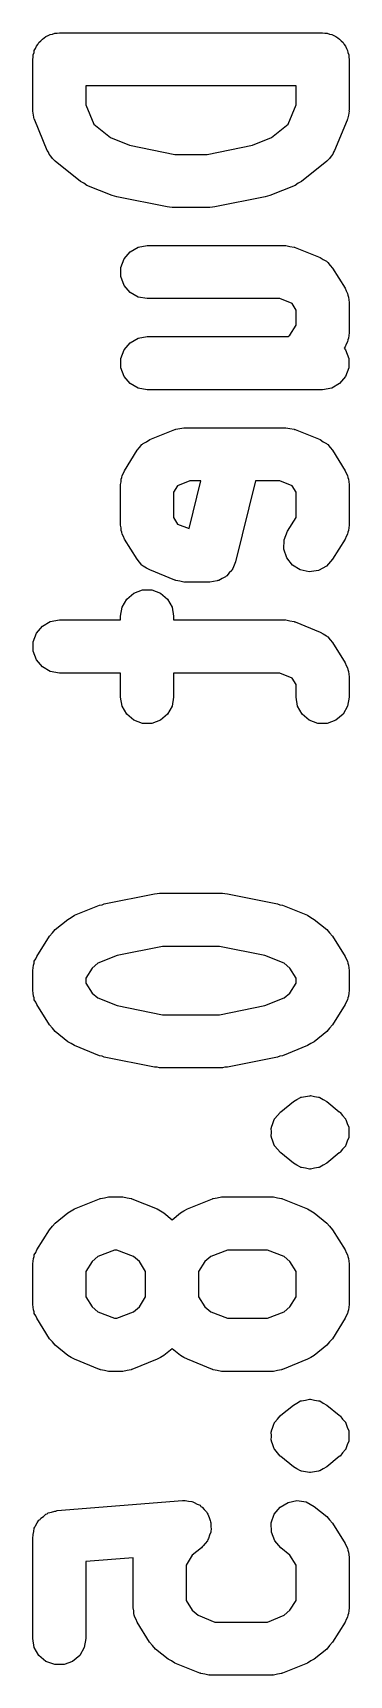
# Model space of a CAD drawing. Extents: x 10 to 287, y -200 to -10.
# Drawn here: x 177.36 to 178.85, y -129.83 to -122.11 of the extents above; entities that cross this region are included whole.
import ezdxf

# ---------------------------------------------------------------- set-up
doc = ezdxf.new("R2010")
doc.units = 0
doc.header["$MEASUREMENT"] = 0
doc.layers.add('BLACK', color=7, linetype='CONTINUOUS')

msp = doc.modelspace()

# ---------------------------------------------------------------- linework, layer by layer
at = {"layer": 'Black'}
for p, q in [((177.373, -122.168), (177.38, -122.16)), ((177.38, -122.16), (177.385, -122.15)), ((177.385, -122.15), (177.394, -122.143)), ((177.394, -122.143), (177.401, -122.135)), ((177.401, -122.135), (177.41, -122.129)), ((177.41, -122.129), (177.418, -122.122)), ((177.418, -122.122), (177.429, -122.118)), ((177.429, -122.118), (177.438, -122.113)), ((177.438, -122.113), (177.449, -122.111)), ((177.449, -122.111), (177.459, -122.107)), ((177.459, -122.107), (177.47, -122.107)), ((177.47, -122.107), (177.481, -122.105)), ((177.481, -122.105), (178.721, -122.105)), ((178.721, -122.105), (178.732, -122.107)), ((178.732, -122.107), (178.743, -122.107)), ((178.743, -122.107), (178.753, -122.111)), ((178.753, -122.111), (178.764, -122.113)), ((178.764, -122.113), (178.773, -122.118)), ((178.773, -122.118), (178.783, -122.122)), ((178.783, -122.122), (178.792, -122.129)), ((178.792, -122.129), (178.801, -122.135)), ((178.801, -122.135), (178.808, -122.143)), ((178.808, -122.143), (178.817, -122.15)), ((178.817, -122.15), (178.822, -122.16)), ((178.822, -122.16), (178.829, -122.168)), ((177.356, -122.23), (177.358, -122.22)), ((177.356, -122.469), (177.356, -122.23)), ((177.358, -122.209), (177.362, -122.198)), ((177.358, -122.22), (177.358, -122.209)), ((177.362, -122.198), (177.363, -122.188)), ((177.363, -122.188), (177.369, -122.178)), ((177.369, -122.178), (177.373, -122.168)), ((178.829, -122.168), (178.833, -122.178)), ((178.833, -122.178), (178.838, -122.188)), ((178.838, -122.188), (178.84, -122.198)), ((178.84, -122.198), (178.844, -122.209)), ((178.844, -122.209), (178.844, -122.22)), ((178.844, -122.22), (178.846, -122.23)), ((178.846, -122.23), (178.846, -122.469)), ((177.606, -122.355), (177.606, -122.444)), ((178.596, -122.355), (177.606, -122.355)), ((178.596, -122.444), (178.596, -122.355)), ((177.356, -122.471), (177.356, -122.469)), ((177.356, -122.474), (177.356, -122.471)), ((177.606, -122.444), (177.643, -122.534)), ((178.559, -122.534), (178.596, -122.444)), ((178.846, -122.469), (178.845, -122.471)), ((178.845, -122.471), (178.846, -122.474)), ((177.36, -122.493), (177.356, -122.474)), ((177.363, -122.511), (177.36, -122.493)), ((177.365, -122.514), (177.363, -122.511)), ((177.365, -122.516), (177.365, -122.514)), ((177.424, -122.659), (177.365, -122.516)), ((177.643, -122.534), (177.722, -122.598)), ((178.48, -122.598), (178.559, -122.534)), ((178.836, -122.516), (178.777, -122.659)), ((178.837, -122.514), (178.836, -122.516)), ((178.838, -122.511), (178.837, -122.514)), ((178.842, -122.493), (178.838, -122.511)), ((178.846, -122.474), (178.842, -122.493)), ((177.722, -122.598), (177.812, -122.634)), ((178.39, -122.634), (178.48, -122.598)), ((177.43, -122.667), (177.424, -122.659)), ((177.433, -122.676), (177.43, -122.667)), ((177.441, -122.685), (177.433, -122.676)), ((177.448, -122.696), (177.441, -122.685)), ((177.455, -122.702), (177.448, -122.696)), ((177.462, -122.709), (177.455, -122.702)), ((177.812, -122.634), (178.025, -122.677)), ((178.025, -122.677), (178.177, -122.677)), ((178.177, -122.677), (178.39, -122.634)), ((178.747, -122.702), (178.74, -122.709)), ((178.754, -122.696), (178.747, -122.702)), ((178.761, -122.685), (178.754, -122.696)), ((178.769, -122.676), (178.761, -122.685)), ((178.772, -122.667), (178.769, -122.676)), ((178.777, -122.659), (178.772, -122.667)), ((177.58, -122.804), (177.462, -122.709)), ((178.74, -122.709), (178.622, -122.804)), ((177.596, -122.813), (177.58, -122.804)), ((177.611, -122.823), (177.596, -122.813)), ((177.729, -122.87), (177.611, -122.823)), ((178.591, -122.823), (178.472, -122.87)), ((178.606, -122.813), (178.591, -122.823)), ((178.622, -122.804), (178.606, -122.813)), ((177.741, -122.873), (177.729, -122.87)), ((177.751, -122.877), (177.741, -122.873)), ((177.988, -122.924), (177.751, -122.877)), ((178, -122.925), (177.988, -122.924)), ((178.012, -122.927), (178, -122.925)), ((178.19, -122.927), (178.012, -122.927)), ((178.202, -122.925), (178.19, -122.927)), ((178.214, -122.924), (178.202, -122.925)), ((178.45, -122.877), (178.214, -122.924)), ((178.461, -122.873), (178.45, -122.877)), ((178.472, -122.87), (178.461, -122.873)), ((177.771, -123.209), (177.786, -123.168)), ((177.786, -123.168), (177.814, -123.135)), ((177.814, -123.135), (177.852, -123.113)), ((177.852, -123.113), (177.894, -123.105)), ((177.894, -123.105), (178.544, -123.105)), ((178.544, -123.105), (178.546, -123.106)), ((178.546, -123.106), (178.548, -123.106)), ((178.548, -123.106), (178.567, -123.11)), ((178.567, -123.11), (178.587, -123.113)), ((178.587, -123.113), (178.588, -123.114)), ((178.588, -123.114), (178.591, -123.115)), ((178.591, -123.115), (178.709, -123.162)), ((178.709, -123.162), (178.724, -123.172)), ((177.771, -123.252), (177.771, -123.209)), ((178.724, -123.172), (178.739, -123.18)), ((178.739, -123.18), (178.742, -123.183)), ((178.742, -123.183), (178.745, -123.185)), ((178.745, -123.185), (178.756, -123.199)), ((178.756, -123.199), (178.768, -123.212)), ((178.768, -123.212), (178.827, -123.307)), ((177.786, -123.293), (177.771, -123.252)), ((177.814, -123.326), (177.786, -123.293)), ((178.827, -123.307), (178.832, -123.319)), ((178.832, -123.319), (178.838, -123.331)), ((177.852, -123.348), (177.814, -123.326)), ((177.894, -123.355), (177.852, -123.348)), ((178.52, -123.355), (177.894, -123.355)), ((178.577, -123.379), (178.52, -123.355)), ((178.596, -123.409), (178.577, -123.379)), ((178.838, -123.331), (178.84, -123.339)), ((178.84, -123.339), (178.843, -123.348)), ((178.843, -123.348), (178.844, -123.361)), ((178.844, -123.361), (178.846, -123.373)), ((178.846, -123.373), (178.846, -123.516)), ((178.596, -123.481), (178.596, -123.409)), ((177.814, -123.563), (177.852, -123.542)), ((177.852, -123.542), (177.894, -123.534)), ((177.894, -123.534), (178.559, -123.534)), ((178.559, -123.534), (178.567, -123.527)), ((178.567, -123.527), (178.596, -123.481)), ((178.84, -123.55), (178.838, -123.559)), ((178.843, -123.542), (178.84, -123.55)), ((178.844, -123.529), (178.843, -123.542)), ((178.846, -123.516), (178.844, -123.529)), ((177.771, -123.637), (177.786, -123.597)), ((177.786, -123.597), (177.814, -123.563)), ((178.827, -123.582), (178.823, -123.589)), ((178.823, -123.589), (178.829, -123.597)), ((178.832, -123.57), (178.827, -123.582)), ((178.829, -123.597), (178.844, -123.637)), ((178.838, -123.559), (178.832, -123.57)), ((177.771, -123.681), (177.771, -123.637)), ((177.786, -123.722), (177.771, -123.681)), ((178.844, -123.681), (178.829, -123.722)), ((178.844, -123.637), (178.844, -123.681)), ((177.814, -123.755), (177.786, -123.722)), ((177.852, -123.777), (177.814, -123.755)), ((177.894, -123.784), (177.852, -123.777)), ((178.721, -123.784), (177.894, -123.784)), ((178.764, -123.777), (178.721, -123.784)), ((178.801, -123.755), (178.764, -123.777)), ((178.829, -123.722), (178.801, -123.755)), ((177.907, -124.019), (178.025, -123.972)), ((178.025, -123.972), (178.027, -123.971)), ((178.027, -123.971), (178.029, -123.97)), ((178.029, -123.97), (178.048, -123.967)), ((178.048, -123.967), (178.067, -123.963)), ((178.067, -123.963), (178.069, -123.963)), ((178.069, -123.963), (178.071, -123.963)), ((178.071, -123.963), (178.544, -123.963)), ((178.544, -123.963), (178.546, -123.963)), ((178.546, -123.963), (178.548, -123.963)), ((178.548, -123.963), (178.567, -123.967)), ((178.567, -123.967), (178.587, -123.97)), ((178.587, -123.97), (178.588, -123.971)), ((178.588, -123.971), (178.591, -123.972)), ((178.591, -123.972), (178.709, -124.019)), ((177.788, -124.165), (177.847, -124.069)), ((177.847, -124.069), (177.859, -124.056)), ((177.859, -124.056), (177.87, -124.042)), ((177.87, -124.042), (177.873, -124.04)), ((177.873, -124.04), (177.876, -124.037)), ((177.876, -124.037), (177.892, -124.029)), ((177.892, -124.029), (177.907, -124.019)), ((178.709, -124.019), (178.724, -124.029)), ((178.724, -124.029), (178.739, -124.037)), ((178.739, -124.037), (178.742, -124.04)), ((178.742, -124.04), (178.745, -124.042)), ((178.745, -124.042), (178.756, -124.056)), ((178.756, -124.056), (178.768, -124.069)), ((178.768, -124.069), (178.827, -124.165)), ((177.783, -124.177), (177.788, -124.165)), ((178.827, -124.165), (178.832, -124.177)), ((177.769, -124.23), (177.772, -124.218)), ((177.769, -124.421), (177.769, -124.23)), ((177.772, -124.205), (177.775, -124.197)), ((177.772, -124.218), (177.772, -124.205)), ((177.775, -124.197), (177.777, -124.188)), ((177.777, -124.188), (177.783, -124.177)), ((178.038, -124.236), (178.019, -124.266)), ((178.096, -124.213), (178.038, -124.236)), ((178.092, -124.437), (178.148, -124.213)), ((178.148, -124.213), (178.096, -124.213)), ((178.405, -124.213), (178.311, -124.594)), ((178.52, -124.213), (178.405, -124.213)), ((178.577, -124.236), (178.52, -124.213)), ((178.596, -124.266), (178.577, -124.236)), ((178.832, -124.177), (178.838, -124.188)), ((178.838, -124.188), (178.84, -124.197)), ((178.84, -124.197), (178.843, -124.205)), ((178.843, -124.205), (178.844, -124.218)), ((178.844, -124.218), (178.846, -124.23)), ((178.846, -124.23), (178.846, -124.421)), ((178.019, -124.266), (178.019, -124.385)), ((178.596, -124.385), (178.596, -124.266)), ((178.019, -124.385), (178.038, -124.416)), ((178.556, -124.45), (178.596, -124.385)), ((177.772, -124.434), (177.769, -124.421)), ((177.772, -124.447), (177.772, -124.434)), ((177.775, -124.455), (177.772, -124.447)), ((177.777, -124.464), (177.775, -124.455)), ((177.783, -124.475), (177.777, -124.464)), ((177.788, -124.487), (177.783, -124.475)), ((178.038, -124.416), (178.092, -124.437)), ((178.54, -124.491), (178.556, -124.45)), ((178.832, -124.475), (178.827, -124.487)), ((178.838, -124.464), (178.832, -124.475)), ((178.84, -124.455), (178.838, -124.464)), ((178.843, -124.447), (178.84, -124.455)), ((178.844, -124.434), (178.843, -124.447)), ((178.846, -124.421), (178.844, -124.434)), ((177.847, -124.582), (177.788, -124.487)), ((178.538, -124.534), (178.54, -124.491)), ((178.552, -124.575), (178.538, -124.534)), ((178.827, -124.487), (178.768, -124.582)), ((177.859, -124.595), (177.847, -124.582)), ((177.87, -124.609), (177.859, -124.595)), ((177.873, -124.611), (177.87, -124.609)), ((177.876, -124.614), (177.873, -124.611)), ((177.892, -124.623), (177.876, -124.614)), ((177.907, -124.632), (177.892, -124.623)), ((178.025, -124.68), (177.907, -124.632)), ((178.293, -124.634), (178.281, -124.646)), ((178.295, -124.63), (178.293, -124.634)), ((178.298, -124.626), (178.295, -124.63)), ((178.304, -124.61), (178.298, -124.626)), ((178.311, -124.594), (178.304, -124.61)), ((178.579, -124.609), (178.552, -124.575)), ((178.615, -124.632), (178.579, -124.609)), ((178.658, -124.641), (178.615, -124.632)), ((178.701, -124.635), (178.658, -124.641)), ((178.739, -124.614), (178.701, -124.635)), ((178.768, -124.582), (178.739, -124.614)), ((178.027, -124.68), (178.025, -124.68)), ((178.029, -124.681), (178.027, -124.68)), ((178.048, -124.685), (178.029, -124.681)), ((178.067, -124.689), (178.048, -124.685)), ((178.069, -124.688), (178.067, -124.689)), ((178.071, -124.689), (178.069, -124.688)), ((178.19, -124.689), (178.071, -124.689)), ((178.207, -124.686), (178.19, -124.689)), ((178.224, -124.684), (178.207, -124.686)), ((178.228, -124.682), (178.224, -124.684)), ((178.232, -124.681), (178.228, -124.682)), ((178.247, -124.673), (178.232, -124.681)), ((178.263, -124.665), (178.247, -124.673)), ((178.266, -124.662), (178.263, -124.665)), ((178.27, -124.66), (178.266, -124.662)), ((178.281, -124.646), (178.27, -124.66)), ((177.777, -124.807), (177.799, -124.769)), ((177.799, -124.769), (177.832, -124.741)), ((177.832, -124.741), (177.873, -124.726)), ((177.873, -124.726), (177.916, -124.726)), ((177.916, -124.726), (177.957, -124.741)), ((177.957, -124.741), (177.99, -124.769)), ((177.99, -124.769), (178.012, -124.807)), ((177.438, -124.875), (177.481, -124.867)), ((177.481, -124.867), (177.769, -124.867)), ((177.769, -124.85), (177.777, -124.807)), ((177.769, -124.867), (177.769, -124.85)), ((178.012, -124.807), (178.019, -124.85)), ((178.019, -124.85), (178.019, -124.867)), ((178.019, -124.867), (178.544, -124.867)), ((178.544, -124.867), (178.546, -124.868)), ((178.546, -124.868), (178.548, -124.867)), ((178.548, -124.867), (178.567, -124.872)), ((177.358, -124.971), (177.373, -124.93)), ((177.373, -124.93), (177.401, -124.897)), ((177.401, -124.897), (177.438, -124.875)), ((178.567, -124.872), (178.587, -124.875)), ((178.587, -124.875), (178.588, -124.876)), ((178.588, -124.876), (178.591, -124.876)), ((178.591, -124.876), (178.709, -124.924)), ((178.709, -124.924), (178.724, -124.933)), ((178.724, -124.933), (178.739, -124.942)), ((178.739, -124.942), (178.742, -124.945)), ((178.742, -124.945), (178.745, -124.947)), ((177.358, -125.014), (177.358, -124.971)), ((177.373, -125.055), (177.358, -125.014)), ((178.745, -124.947), (178.756, -124.961)), ((178.756, -124.961), (178.768, -124.974)), ((178.768, -124.974), (178.827, -125.069)), ((177.401, -125.088), (177.373, -125.055)), ((177.438, -125.11), (177.401, -125.088)), ((178.827, -125.069), (178.832, -125.081)), ((178.832, -125.081), (178.838, -125.092)), ((178.838, -125.092), (178.84, -125.101)), ((177.481, -125.117), (177.438, -125.11)), ((177.769, -125.117), (177.481, -125.117)), ((177.769, -125.23), (177.769, -125.117)), ((178.52, -125.117), (178.019, -125.117)), ((178.019, -125.117), (178.019, -125.23)), ((178.577, -125.141), (178.52, -125.117)), ((178.596, -125.171), (178.577, -125.141)), ((178.596, -125.23), (178.596, -125.171)), ((178.84, -125.101), (178.843, -125.11)), ((178.843, -125.11), (178.844, -125.123)), ((178.844, -125.123), (178.846, -125.135)), ((178.846, -125.135), (178.846, -125.23)), ((177.777, -125.273), (177.769, -125.23)), ((178.019, -125.23), (178.012, -125.273)), ((178.603, -125.273), (178.596, -125.23)), ((178.846, -125.23), (178.838, -125.273)), ((177.799, -125.311), (177.777, -125.273)), ((177.832, -125.339), (177.799, -125.311)), ((177.99, -125.311), (177.957, -125.339)), ((178.012, -125.273), (177.99, -125.311)), ((178.625, -125.311), (178.603, -125.273)), ((178.658, -125.339), (178.625, -125.311)), ((178.817, -125.311), (178.783, -125.339)), ((178.838, -125.273), (178.817, -125.311)), ((177.873, -125.354), (177.832, -125.339)), ((177.916, -125.354), (177.873, -125.354)), ((177.957, -125.339), (177.916, -125.354)), ((178.699, -125.354), (178.658, -125.339)), ((178.743, -125.354), (178.699, -125.354)), ((178.783, -125.339), (178.743, -125.354)), ((177.692, -126.203), (177.929, -126.156)), ((177.929, -126.156), (177.941, -126.155)), ((177.941, -126.155), (177.953, -126.153)), ((177.953, -126.153), (178.249, -126.153)), ((178.249, -126.153), (178.261, -126.155)), ((178.261, -126.155), (178.273, -126.156)), ((178.273, -126.156), (178.509, -126.203)), ((177.537, -126.267), (177.552, -126.257)), ((177.552, -126.257), (177.67, -126.21)), ((177.67, -126.21), (177.682, -126.207)), ((177.682, -126.207), (177.692, -126.203)), ((178.509, -126.203), (178.52, -126.207)), ((178.52, -126.207), (178.532, -126.21)), ((178.532, -126.21), (178.65, -126.257)), ((178.65, -126.257), (178.665, -126.267)), ((177.448, -126.339), (177.462, -126.324)), ((177.462, -126.324), (177.521, -126.276)), ((177.521, -126.276), (177.537, -126.267)), ((178.665, -126.267), (178.681, -126.276)), ((178.681, -126.276), (178.74, -126.324)), ((178.74, -126.324), (178.754, -126.339)), ((177.375, -126.45), (177.434, -126.355)), ((177.434, -126.355), (177.448, -126.339)), ((177.966, -126.403), (177.753, -126.446)), ((178.236, -126.403), (177.966, -126.403)), ((178.449, -126.446), (178.236, -126.403)), ((178.754, -126.339), (178.768, -126.355)), ((178.768, -126.355), (178.827, -126.45)), ((177.359, -126.491), (177.362, -126.482)), ((177.362, -126.482), (177.363, -126.473)), ((177.363, -126.473), (177.37, -126.462)), ((177.37, -126.462), (177.375, -126.45)), ((177.663, -126.482), (177.635, -126.505)), ((177.753, -126.446), (177.663, -126.482)), ((178.539, -126.482), (178.449, -126.446)), ((178.567, -126.505), (178.539, -126.482)), ((178.827, -126.45), (178.832, -126.462)), ((178.832, -126.462), (178.838, -126.473)), ((178.838, -126.473), (178.84, -126.482)), ((178.84, -126.482), (178.843, -126.491)), ((177.356, -126.516), (177.358, -126.504)), ((177.356, -126.611), (177.356, -126.516)), ((177.358, -126.504), (177.359, -126.491)), ((177.635, -126.505), (177.606, -126.552)), ((177.606, -126.552), (177.606, -126.576)), ((178.596, -126.552), (178.567, -126.505)), ((178.596, -126.576), (178.596, -126.552)), ((178.843, -126.491), (178.844, -126.504)), ((178.844, -126.504), (178.846, -126.516)), ((178.846, -126.516), (178.846, -126.611)), ((177.358, -126.624), (177.356, -126.611)), ((177.359, -126.637), (177.358, -126.624)), ((177.362, -126.645), (177.359, -126.637)), ((177.363, -126.654), (177.362, -126.645)), ((177.606, -126.576), (177.635, -126.623)), ((177.635, -126.623), (177.663, -126.645)), ((177.663, -126.645), (177.753, -126.682)), ((178.449, -126.682), (178.539, -126.645)), ((178.539, -126.645), (178.567, -126.623)), ((178.567, -126.623), (178.596, -126.576)), ((178.84, -126.645), (178.838, -126.654)), ((178.843, -126.637), (178.84, -126.645)), ((178.844, -126.624), (178.843, -126.637)), ((178.846, -126.611), (178.844, -126.624)), ((177.37, -126.665), (177.363, -126.654)), ((177.375, -126.677), (177.37, -126.665)), ((177.434, -126.773), (177.375, -126.677)), ((177.753, -126.682), (177.966, -126.725)), ((178.236, -126.725), (178.449, -126.682)), ((178.827, -126.677), (178.768, -126.773)), ((178.832, -126.665), (178.827, -126.677)), ((178.838, -126.654), (178.832, -126.665)), ((177.448, -126.788), (177.434, -126.773)), ((177.462, -126.804), (177.448, -126.788)), ((177.966, -126.725), (178.236, -126.725)), ((178.754, -126.788), (178.74, -126.804)), ((178.768, -126.773), (178.754, -126.788)), ((177.521, -126.852), (177.462, -126.804)), ((177.537, -126.86), (177.521, -126.852)), ((177.552, -126.87), (177.537, -126.86)), ((177.67, -126.918), (177.552, -126.87)), ((178.65, -126.87), (178.532, -126.918)), ((178.665, -126.86), (178.65, -126.87)), ((178.681, -126.852), (178.665, -126.86)), ((178.74, -126.804), (178.681, -126.852)), ((177.682, -126.92), (177.67, -126.918)), ((177.692, -126.924), (177.682, -126.92)), ((177.929, -126.972), (177.692, -126.924)), ((178.509, -126.924), (178.273, -126.972)), ((178.52, -126.92), (178.509, -126.924)), ((178.532, -126.918), (178.52, -126.92)), ((177.941, -126.972), (177.929, -126.972)), ((177.953, -126.975), (177.941, -126.972)), ((178.249, -126.975), (177.953, -126.975)), ((178.261, -126.972), (178.249, -126.975)), ((178.273, -126.972), (178.261, -126.972)), ((178.621, -127.112), (178.641, -127.109)), ((178.641, -127.109), (178.659, -127.106)), ((178.659, -127.106), (178.662, -127.106)), ((178.662, -127.106), (178.664, -127.105)), ((178.664, -127.105), (178.683, -127.109)), ((178.683, -127.109), (178.702, -127.112)), ((178.509, -127.199), (178.521, -127.184)), ((178.521, -127.184), (178.522, -127.183)), ((178.522, -127.183), (178.523, -127.182)), ((178.523, -127.182), (178.524, -127.182)), ((178.524, -127.181), (178.583, -127.133)), ((178.524, -127.182), (178.524, -127.181)), ((178.583, -127.133), (178.6, -127.124)), ((178.6, -127.124), (178.617, -127.114)), ((178.617, -127.114), (178.619, -127.113)), ((178.619, -127.113), (178.621, -127.112)), ((178.702, -127.112), (178.705, -127.113)), ((178.705, -127.113), (178.707, -127.114)), ((178.707, -127.114), (178.723, -127.124)), ((178.723, -127.124), (178.74, -127.133)), ((178.74, -127.133), (178.799, -127.181)), ((178.799, -127.181), (178.8, -127.182)), ((178.8, -127.182), (178.801, -127.182)), ((178.801, -127.182), (178.802, -127.183)), ((178.802, -127.183), (178.803, -127.184)), ((178.803, -127.184), (178.815, -127.199)), ((178.479, -127.259), (178.48, -127.258)), ((178.48, -127.278), (178.479, -127.259)), ((178.48, -127.254), (178.487, -127.236)), ((178.48, -127.255), (178.48, -127.254)), ((178.48, -127.256), (178.48, -127.255)), ((178.48, -127.258), (178.48, -127.256)), ((178.487, -127.236), (178.493, -127.218)), ((178.493, -127.218), (178.494, -127.217)), ((178.494, -127.217), (178.495, -127.216)), ((178.495, -127.215), (178.496, -127.213)), ((178.495, -127.216), (178.495, -127.215)), ((178.496, -127.213), (178.509, -127.199)), ((178.815, -127.199), (178.828, -127.214)), ((178.828, -127.214), (178.828, -127.215)), ((178.828, -127.215), (178.829, -127.216)), ((178.829, -127.216), (178.83, -127.217)), ((178.83, -127.217), (178.83, -127.218)), ((178.83, -127.218), (178.837, -127.236)), ((178.837, -127.236), (178.844, -127.254)), ((178.844, -127.254), (178.844, -127.255)), ((178.844, -127.255), (178.844, -127.256)), ((178.844, -127.256), (178.844, -127.258)), ((178.844, -127.258), (178.844, -127.259)), ((178.844, -127.259), (178.844, -127.278)), ((178.479, -127.297), (178.48, -127.278)), ((178.48, -127.299), (178.479, -127.297)), ((178.48, -127.3), (178.48, -127.299)), ((178.48, -127.301), (178.48, -127.3)), ((178.48, -127.302), (178.48, -127.301)), ((178.487, -127.32), (178.48, -127.302)), ((178.493, -127.338), (178.487, -127.32)), ((178.494, -127.339), (178.493, -127.338)), ((178.495, -127.341), (178.494, -127.339)), ((178.83, -127.339), (178.829, -127.341)), ((178.837, -127.32), (178.83, -127.338)), ((178.83, -127.338), (178.83, -127.339)), ((178.844, -127.302), (178.837, -127.32)), ((178.844, -127.278), (178.844, -127.297)), ((178.844, -127.297), (178.844, -127.299)), ((178.844, -127.299), (178.844, -127.3)), ((178.844, -127.3), (178.844, -127.301)), ((178.844, -127.301), (178.844, -127.302)), ((178.495, -127.342), (178.495, -127.341)), ((178.496, -127.343), (178.495, -127.342)), ((178.509, -127.357), (178.496, -127.343)), ((178.521, -127.372), (178.509, -127.357)), ((178.522, -127.373), (178.521, -127.372)), ((178.523, -127.374), (178.522, -127.373)), ((178.524, -127.374), (178.523, -127.374)), ((178.524, -127.375), (178.524, -127.374)), ((178.583, -127.423), (178.524, -127.375)), ((178.799, -127.375), (178.74, -127.423)), ((178.8, -127.374), (178.799, -127.375)), ((178.801, -127.374), (178.8, -127.374)), ((178.802, -127.373), (178.801, -127.374)), ((178.803, -127.372), (178.802, -127.373)), ((178.815, -127.357), (178.803, -127.372)), ((178.828, -127.343), (178.815, -127.357)), ((178.829, -127.341), (178.828, -127.342)), ((178.828, -127.342), (178.828, -127.343)), ((178.6, -127.432), (178.583, -127.423)), ((178.617, -127.442), (178.6, -127.432)), ((178.619, -127.443), (178.617, -127.442)), ((178.621, -127.444), (178.619, -127.443)), ((178.641, -127.447), (178.621, -127.444)), ((178.659, -127.451), (178.641, -127.447)), ((178.662, -127.45), (178.659, -127.451)), ((178.664, -127.451), (178.662, -127.45)), ((178.683, -127.447), (178.664, -127.451)), ((178.702, -127.444), (178.683, -127.447)), ((178.705, -127.443), (178.702, -127.444)), ((178.707, -127.442), (178.705, -127.443)), ((178.723, -127.432), (178.707, -127.442)), ((178.74, -127.423), (178.723, -127.432)), ((177.521, -127.657), (177.537, -127.648)), ((177.537, -127.648), (177.552, -127.638)), ((177.552, -127.638), (177.67, -127.591)), ((177.67, -127.591), (177.673, -127.59)), ((177.673, -127.59), (177.674, -127.589)), ((177.674, -127.589), (177.694, -127.586)), ((177.694, -127.586), (177.713, -127.582)), ((177.713, -127.582), (177.715, -127.582)), ((177.715, -127.582), (177.717, -127.582)), ((177.717, -127.582), (177.776, -127.582)), ((177.776, -127.582), (177.778, -127.582)), ((177.778, -127.582), (177.78, -127.582)), ((177.78, -127.582), (177.8, -127.586)), ((177.8, -127.586), (177.819, -127.589)), ((177.819, -127.589), (177.821, -127.59)), ((177.821, -127.59), (177.823, -127.591)), ((177.823, -127.591), (177.941, -127.638)), ((177.941, -127.638), (177.957, -127.648)), ((177.957, -127.648), (177.973, -127.657)), ((178.052, -127.657), (178.068, -127.648)), ((178.068, -127.648), (178.084, -127.638)), ((178.084, -127.638), (178.202, -127.591)), ((178.202, -127.591), (178.204, -127.59)), ((178.204, -127.59), (178.206, -127.589)), ((178.206, -127.589), (178.225, -127.586)), ((178.225, -127.586), (178.244, -127.582)), ((178.244, -127.582), (178.246, -127.582)), ((178.246, -127.582), (178.249, -127.582)), ((178.249, -127.582), (178.485, -127.582)), ((178.485, -127.582), (178.487, -127.582)), ((178.487, -127.582), (178.489, -127.582)), ((178.489, -127.582), (178.508, -127.586)), ((178.508, -127.586), (178.528, -127.589)), ((178.528, -127.589), (178.529, -127.59)), ((178.529, -127.59), (178.532, -127.591)), ((178.532, -127.591), (178.65, -127.638)), ((178.65, -127.638), (178.665, -127.648)), ((178.665, -127.648), (178.681, -127.657)), ((177.434, -127.736), (177.448, -127.72)), ((177.448, -127.72), (177.462, -127.705)), ((177.462, -127.705), (177.521, -127.657)), ((177.973, -127.657), (178.012, -127.689)), ((178.012, -127.689), (178.052, -127.657)), ((178.681, -127.657), (178.74, -127.705)), ((178.74, -127.705), (178.754, -127.72)), ((178.754, -127.72), (178.768, -127.736)), ((177.375, -127.831), (177.434, -127.736)), ((178.768, -127.736), (178.827, -127.831)), ((177.358, -127.884), (177.359, -127.872)), ((177.359, -127.872), (177.362, -127.863)), ((177.362, -127.863), (177.363, -127.854)), ((177.363, -127.854), (177.37, -127.843)), ((177.37, -127.843), (177.375, -127.831)), ((177.663, -127.863), (177.635, -127.886)), ((177.741, -127.832), (177.663, -127.863)), ((177.752, -127.832), (177.741, -127.832)), ((177.83, -127.863), (177.752, -127.832)), ((177.858, -127.886), (177.83, -127.863)), ((178.194, -127.863), (178.166, -127.886)), ((178.273, -127.832), (178.194, -127.863)), ((178.461, -127.832), (178.273, -127.832)), ((178.539, -127.863), (178.461, -127.832)), ((178.567, -127.886), (178.539, -127.863)), ((178.827, -127.831), (178.832, -127.843)), ((178.832, -127.843), (178.838, -127.854)), ((178.838, -127.854), (178.84, -127.863)), ((178.84, -127.863), (178.843, -127.872)), ((178.843, -127.872), (178.844, -127.884)), ((177.356, -127.897), (177.358, -127.884)), ((177.356, -128.088), (177.356, -127.897)), ((177.635, -127.886), (177.606, -127.933)), ((177.606, -127.933), (177.606, -128.052)), ((177.887, -127.933), (177.858, -127.886)), ((177.887, -128.052), (177.887, -127.933)), ((178.166, -127.886), (178.137, -127.933)), ((178.137, -127.933), (178.137, -128.052)), ((178.596, -127.933), (178.567, -127.886)), ((178.596, -128.052), (178.596, -127.933)), ((178.844, -127.884), (178.846, -127.897)), ((178.846, -127.897), (178.846, -128.088)), ((177.358, -128.1), (177.356, -128.088)), ((177.359, -128.113), (177.358, -128.1)), ((177.362, -128.122), (177.359, -128.113)), ((177.606, -128.052), (177.635, -128.099)), ((177.635, -128.099), (177.663, -128.122)), ((177.83, -128.122), (177.858, -128.099)), ((177.858, -128.099), (177.887, -128.052)), ((178.137, -128.052), (178.166, -128.099)), ((178.166, -128.099), (178.194, -128.122)), ((178.539, -128.122), (178.567, -128.099)), ((178.567, -128.099), (178.596, -128.052)), ((178.843, -128.113), (178.84, -128.122)), ((178.844, -128.1), (178.843, -128.113)), ((178.846, -128.088), (178.844, -128.1)), ((177.363, -128.13), (177.362, -128.122)), ((177.37, -128.142), (177.363, -128.13)), ((177.375, -128.153), (177.37, -128.142)), ((177.434, -128.249), (177.375, -128.153)), ((177.663, -128.122), (177.741, -128.153)), ((177.741, -128.153), (177.752, -128.153)), ((177.752, -128.153), (177.83, -128.122)), ((178.194, -128.122), (178.273, -128.153)), ((178.273, -128.153), (178.461, -128.153)), ((178.461, -128.153), (178.539, -128.122)), ((178.827, -128.153), (178.768, -128.249)), ((178.832, -128.142), (178.827, -128.153)), ((178.838, -128.13), (178.832, -128.142)), ((178.84, -128.122), (178.838, -128.13)), ((177.448, -128.264), (177.434, -128.249)), ((177.462, -128.28), (177.448, -128.264)), ((178.754, -128.264), (178.74, -128.28)), ((178.768, -128.249), (178.754, -128.264)), ((177.521, -128.328), (177.462, -128.28)), ((177.537, -128.337), (177.521, -128.328)), ((177.552, -128.346), (177.537, -128.337)), ((177.957, -128.337), (177.941, -128.346)), ((177.973, -128.328), (177.957, -128.337)), ((178.012, -128.296), (177.973, -128.328)), ((178.052, -128.328), (178.012, -128.296)), ((178.068, -128.337), (178.052, -128.328)), ((178.084, -128.346), (178.068, -128.337)), ((178.665, -128.337), (178.65, -128.346)), ((178.681, -128.328), (178.665, -128.337)), ((178.74, -128.28), (178.681, -128.328)), ((177.67, -128.394), (177.552, -128.346)), ((177.673, -128.394), (177.67, -128.394)), ((177.674, -128.396), (177.673, -128.394)), ((177.694, -128.399), (177.674, -128.396)), ((177.713, -128.403), (177.694, -128.399)), ((177.715, -128.403), (177.713, -128.403)), ((177.717, -128.403), (177.715, -128.403)), ((177.776, -128.403), (177.717, -128.403)), ((177.778, -128.403), (177.776, -128.403)), ((177.78, -128.403), (177.778, -128.403)), ((177.8, -128.399), (177.78, -128.403)), ((177.819, -128.396), (177.8, -128.399)), ((177.821, -128.394), (177.819, -128.396)), ((177.823, -128.394), (177.821, -128.394)), ((177.941, -128.346), (177.823, -128.394)), ((178.202, -128.394), (178.084, -128.346)), ((178.204, -128.394), (178.202, -128.394)), ((178.206, -128.396), (178.204, -128.394)), ((178.225, -128.399), (178.206, -128.396)), ((178.244, -128.403), (178.225, -128.399)), ((178.246, -128.403), (178.244, -128.403)), ((178.249, -128.403), (178.246, -128.403)), ((178.485, -128.403), (178.249, -128.403)), ((178.487, -128.403), (178.485, -128.403)), ((178.489, -128.403), (178.487, -128.403)), ((178.508, -128.399), (178.489, -128.403)), ((178.528, -128.396), (178.508, -128.399)), ((178.529, -128.394), (178.528, -128.396)), ((178.532, -128.394), (178.529, -128.394)), ((178.65, -128.346), (178.532, -128.394)), ((178.524, -128.609), (178.583, -128.562)), ((178.583, -128.562), (178.6, -128.552)), ((178.6, -128.552), (178.617, -128.542)), ((178.617, -128.542), (178.619, -128.542)), ((178.619, -128.542), (178.621, -128.541)), ((178.621, -128.541), (178.641, -128.538)), ((178.641, -128.538), (178.659, -128.534)), ((178.659, -128.534), (178.662, -128.534)), ((178.662, -128.534), (178.664, -128.534)), ((178.664, -128.534), (178.683, -128.538)), ((178.683, -128.538), (178.702, -128.541)), ((178.702, -128.541), (178.705, -128.542)), ((178.705, -128.542), (178.707, -128.542)), ((178.707, -128.542), (178.723, -128.552)), ((178.723, -128.552), (178.74, -128.562)), ((178.74, -128.562), (178.799, -128.609)), ((178.487, -128.665), (178.493, -128.646)), ((178.493, -128.646), (178.494, -128.645)), ((178.494, -128.645), (178.495, -128.644)), ((178.495, -128.643), (178.496, -128.642)), ((178.495, -128.644), (178.495, -128.643)), ((178.496, -128.642), (178.509, -128.628)), ((178.509, -128.628), (178.521, -128.612)), ((178.521, -128.612), (178.522, -128.612)), ((178.522, -128.612), (178.523, -128.611)), ((178.523, -128.611), (178.524, -128.61)), ((178.524, -128.61), (178.524, -128.609)), ((178.799, -128.609), (178.8, -128.61)), ((178.8, -128.61), (178.801, -128.611)), ((178.801, -128.611), (178.802, -128.612)), ((178.802, -128.612), (178.803, -128.612)), ((178.803, -128.612), (178.815, -128.628)), ((178.815, -128.628), (178.828, -128.642)), ((178.828, -128.642), (178.828, -128.643)), ((178.828, -128.643), (178.829, -128.644)), ((178.829, -128.644), (178.83, -128.645)), ((178.83, -128.645), (178.83, -128.646)), ((178.83, -128.646), (178.837, -128.665)), ((178.479, -128.687), (178.48, -128.686)), ((178.48, -128.707), (178.479, -128.687)), ((178.479, -128.726), (178.48, -128.707)), ((178.48, -128.727), (178.479, -128.726)), ((178.48, -128.683), (178.487, -128.665)), ((178.48, -128.684), (178.48, -128.683)), ((178.48, -128.685), (178.48, -128.684)), ((178.48, -128.686), (178.48, -128.685)), ((178.48, -128.728), (178.48, -128.727)), ((178.48, -128.73), (178.48, -128.728)), ((178.48, -128.731), (178.48, -128.73)), ((178.487, -128.749), (178.48, -128.731)), ((178.837, -128.665), (178.844, -128.683)), ((178.844, -128.731), (178.837, -128.749)), ((178.844, -128.683), (178.844, -128.684)), ((178.844, -128.684), (178.844, -128.685)), ((178.844, -128.685), (178.844, -128.686)), ((178.844, -128.686), (178.844, -128.687)), ((178.844, -128.687), (178.844, -128.707)), ((178.844, -128.707), (178.844, -128.726)), ((178.844, -128.726), (178.844, -128.727)), ((178.844, -128.727), (178.844, -128.728)), ((178.844, -128.728), (178.844, -128.73)), ((178.844, -128.73), (178.844, -128.731)), ((178.493, -128.767), (178.487, -128.749)), ((178.494, -128.768), (178.493, -128.767)), ((178.495, -128.769), (178.494, -128.768)), ((178.495, -128.77), (178.495, -128.769)), ((178.496, -128.771), (178.495, -128.77)), ((178.509, -128.786), (178.496, -128.771)), ((178.521, -128.801), (178.509, -128.786)), ((178.522, -128.801), (178.521, -128.801)), ((178.523, -128.802), (178.522, -128.801)), ((178.524, -128.803), (178.523, -128.802)), ((178.524, -128.804), (178.524, -128.803)), ((178.583, -128.852), (178.524, -128.804)), ((178.799, -128.804), (178.74, -128.852)), ((178.8, -128.803), (178.799, -128.804)), ((178.801, -128.802), (178.8, -128.803)), ((178.802, -128.801), (178.801, -128.802)), ((178.803, -128.801), (178.802, -128.801)), ((178.815, -128.786), (178.803, -128.801)), ((178.828, -128.771), (178.815, -128.786)), ((178.829, -128.769), (178.828, -128.77)), ((178.828, -128.77), (178.828, -128.771)), ((178.83, -128.768), (178.829, -128.769)), ((178.837, -128.749), (178.83, -128.767)), ((178.83, -128.767), (178.83, -128.768)), ((178.6, -128.861), (178.583, -128.852)), ((178.617, -128.871), (178.6, -128.861)), ((178.619, -128.871), (178.617, -128.871)), ((178.621, -128.873), (178.619, -128.871)), ((178.641, -128.876), (178.621, -128.873)), ((178.659, -128.879), (178.641, -128.876)), ((178.662, -128.879), (178.659, -128.879)), ((178.664, -128.879), (178.662, -128.879)), ((178.683, -128.876), (178.664, -128.879)), ((178.702, -128.873), (178.683, -128.876)), ((178.705, -128.871), (178.702, -128.873)), ((178.707, -128.871), (178.705, -128.871)), ((178.723, -128.861), (178.707, -128.871)), ((178.74, -128.852), (178.723, -128.861)), ((177.471, -129.058), (178.061, -129.011)), ((178.061, -129.011), (178.068, -129.011)), ((178.068, -129.011), (178.074, -129.01)), ((178.074, -129.01), (178.089, -129.013)), ((178.089, -129.013), (178.105, -129.015)), ((178.105, -129.015), (178.11, -129.017)), ((178.11, -129.017), (178.116, -129.019)), ((178.116, -129.019), (178.13, -129.027)), ((178.13, -129.027), (178.144, -129.033)), ((178.144, -129.033), (178.148, -129.038)), ((178.148, -129.038), (178.154, -129.041)), ((178.521, -129.041), (178.558, -129.019)), ((178.558, -129.019), (178.6, -129.01)), ((178.6, -129.01), (178.643, -129.017)), ((178.643, -129.017), (178.681, -129.038)), ((178.681, -129.038), (178.74, -129.086)), ((177.368, -129.129), (177.377, -129.116)), ((177.377, -129.116), (177.385, -129.103)), ((177.385, -129.103), (177.39, -129.099)), ((177.39, -129.099), (177.393, -129.094)), ((177.393, -129.094), (177.406, -129.085)), ((177.406, -129.085), (177.418, -129.075)), ((177.418, -129.075), (177.424, -129.073)), ((177.424, -129.073), (177.429, -129.069)), ((177.429, -129.069), (177.444, -129.065)), ((177.444, -129.065), (177.459, -129.06)), ((177.459, -129.06), (177.465, -129.06)), ((177.465, -129.06), (177.471, -129.058)), ((178.154, -129.041), (178.163, -129.053)), ((178.163, -129.053), (178.174, -129.064)), ((178.174, -129.064), (178.177, -129.07)), ((178.177, -129.07), (178.181, -129.075)), ((178.181, -129.075), (178.186, -129.09)), ((178.186, -129.09), (178.192, -129.104)), ((178.192, -129.104), (178.193, -129.11)), ((178.193, -129.11), (178.195, -129.116)), ((178.195, -129.116), (178.195, -129.131)), ((178.479, -129.116), (178.493, -129.075)), ((178.48, -129.159), (178.479, -129.116)), ((178.493, -129.075), (178.521, -129.041)), ((178.74, -129.086), (178.754, -129.101)), ((178.754, -129.101), (178.768, -129.117)), ((178.768, -129.117), (178.827, -129.212)), ((177.356, -129.183), (177.357, -129.177)), ((177.356, -129.659), (177.356, -129.183)), ((177.357, -129.171), (177.361, -129.156)), ((177.357, -129.177), (177.357, -129.171)), ((177.361, -129.156), (177.363, -129.14)), ((177.363, -129.14), (177.366, -129.135)), ((177.366, -129.135), (177.368, -129.129)), ((178.181, -129.194), (178.178, -129.2)), ((178.184, -129.189), (178.181, -129.194)), ((178.188, -129.174), (178.184, -129.189)), ((178.194, -129.159), (178.188, -129.174)), ((178.196, -129.147), (178.194, -129.153)), ((178.194, -129.153), (178.194, -129.159)), ((178.195, -129.131), (178.196, -129.147)), ((178.496, -129.2), (178.48, -129.159)), ((178.107, -129.267), (178.078, -129.314)), ((178.15, -129.233), (178.107, -129.267)), ((178.154, -129.228), (178.15, -129.233)), ((178.159, -129.224), (178.154, -129.228)), ((178.168, -129.212), (178.159, -129.224)), ((178.178, -129.2), (178.168, -129.212)), ((178.524, -129.233), (178.496, -129.2)), ((178.567, -129.267), (178.524, -129.233)), ((178.596, -129.314), (178.567, -129.267)), ((178.827, -129.212), (178.832, -129.224)), ((178.832, -129.224), (178.838, -129.235)), ((178.838, -129.235), (178.84, -129.244)), ((178.84, -129.244), (178.843, -129.253)), ((178.843, -129.253), (178.844, -129.265)), ((178.844, -129.265), (178.846, -129.278)), ((177.828, -129.28), (177.606, -129.298)), ((177.606, -129.298), (177.606, -129.659)), ((177.828, -129.516), (177.828, -129.28)), ((178.078, -129.314), (178.078, -129.481)), ((178.596, -129.481), (178.596, -129.314)), ((178.846, -129.278), (178.846, -129.516)), ((178.078, -129.481), (178.107, -129.527)), ((178.567, -129.527), (178.596, -129.481)), ((177.831, -129.529), (177.828, -129.516)), ((177.831, -129.542), (177.831, -129.529)), ((177.834, -129.55), (177.831, -129.542)), ((177.836, -129.559), (177.834, -129.55)), ((177.842, -129.57), (177.836, -129.559)), ((177.847, -129.582), (177.842, -129.57)), ((178.107, -129.527), (178.135, -129.55)), ((178.135, -129.55), (178.214, -129.582)), ((178.461, -129.582), (178.539, -129.55)), ((178.539, -129.55), (178.567, -129.527)), ((178.832, -129.57), (178.827, -129.582)), ((178.838, -129.559), (178.832, -129.57)), ((178.84, -129.55), (178.838, -129.559)), ((178.843, -129.542), (178.84, -129.55)), ((178.844, -129.529), (178.843, -129.542)), ((178.846, -129.516), (178.844, -129.529)), ((177.363, -129.702), (177.356, -129.659)), ((177.606, -129.659), (177.598, -129.702)), ((177.906, -129.677), (177.847, -129.582)), ((178.214, -129.582), (178.461, -129.582)), ((178.827, -129.582), (178.768, -129.677)), ((177.385, -129.739), (177.363, -129.702)), ((177.598, -129.702), (177.577, -129.739)), ((177.92, -129.693), (177.906, -129.677)), ((177.934, -129.709), (177.92, -129.693)), ((177.993, -129.756), (177.934, -129.709)), ((178.74, -129.709), (178.681, -129.756)), ((178.754, -129.693), (178.74, -129.709)), ((178.768, -129.677), (178.754, -129.693)), ((177.418, -129.767), (177.385, -129.739)), ((177.459, -129.782), (177.418, -129.767)), ((177.503, -129.782), (177.459, -129.782)), ((177.543, -129.767), (177.503, -129.782)), ((177.577, -129.739), (177.543, -129.767)), ((178.009, -129.765), (177.993, -129.756)), ((178.025, -129.775), (178.009, -129.765)), ((178.143, -129.823), (178.025, -129.775)), ((178.65, -129.775), (178.532, -129.823)), ((178.665, -129.765), (178.65, -129.775)), ((178.681, -129.756), (178.665, -129.765)), ((178.145, -129.823), (178.143, -129.823)), ((178.147, -129.824), (178.145, -129.823)), ((178.166, -129.828), (178.147, -129.824)), ((178.185, -129.832), (178.166, -129.828)), ((178.187, -129.831), (178.185, -129.832)), ((178.19, -129.832), (178.187, -129.831)), ((178.485, -129.832), (178.19, -129.832)), ((178.487, -129.831), (178.485, -129.832)), ((178.489, -129.832), (178.487, -129.831)), ((178.508, -129.828), (178.489, -129.832)), ((178.528, -129.824), (178.508, -129.828)), ((178.529, -129.823), (178.528, -129.824)), ((178.532, -129.823), (178.529, -129.823))]:
    msp.add_line(p, q, dxfattribs=at)

doc.saveas('drawing.dxf')
